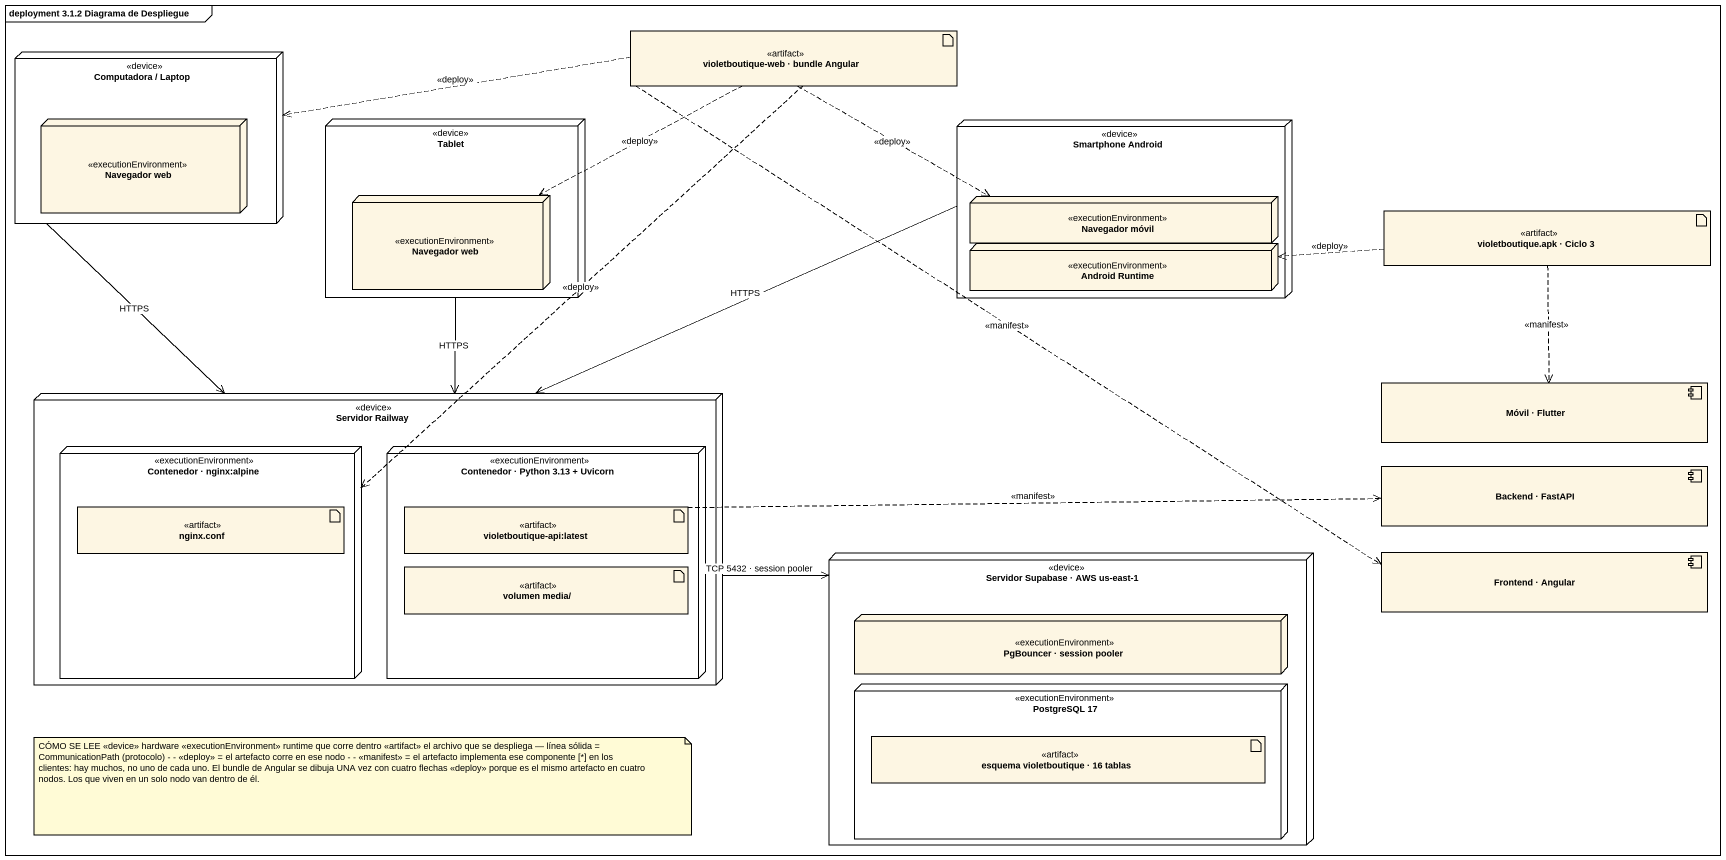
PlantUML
@startuml
mainframe deployment 3.1.2 Diagrama de Despliegue
artifact "violetboutique-web · bundle Angular" as violetboutique_web_bundle <<artifact>>
node "Computadora / Laptop" as Computadora_Laptop <<device>> {
  node "Navegador web" as Navegador_web <<executionEnvironment>>
}
node Tablet <<device>> {
  node "Navegador web" as Navegador_web_2 <<executionEnvironment>>
}
node "Smartphone Android" as Smartphone_Android <<device>> {
  node "Navegador móvil" as Navegador_móvil <<executionEnvironment>>
  node "Android Runtime" as Android_Runtime <<executionEnvironment>>
}
artifact "violetboutique.apk · Ciclo 3" as violetboutique_apk_Ciclo_3 <<artifact>>
node "Servidor Railway" as Servidor_Railway <<device>> {
  node "Contenedor · nginx:alpine" as Contenedor_nginx_alpine <<executionEnvironment>> {
    artifact "nginx.conf" as nginx_conf <<artifact>>
  }
  node "Contenedor · Python 3.13 + Uvicorn" as Contenedor_Python_3_13 <<executionEnvironment>> {
    artifact "violetboutique-api:latest" as violetboutique_api_latest <<artifact>>
    artifact "volumen media/" as volumen_media <<artifact>>
  }
}
component "Móvil · Flutter" as Móvil_Flutter
component "Backend · FastAPI" as Backend_FastAPI
node "Servidor Supabase · AWS us-east-1" as Servidor_Supabase_AWS_us <<device>> {
  node "PgBouncer · session pooler" as PgBouncer_session_pooler <<executionEnvironment>>
  node "PostgreSQL 17" as PostgreSQL_17 <<executionEnvironment>> {
    artifact "esquema violetboutique · 16 tablas" as esquema_violetboutique_16 <<artifact>>
  }
}
component "Frontend · Angular" as Frontend_Angular
violetboutique_web_bundle .left.> Computadora_Laptop : <<deploy>>
violetboutique_web_bundle .left.> Navegador_web_2 : <<deploy>>
violetboutique_web_bundle .right.> Navegador_móvil : <<deploy>>
violetboutique_web_bundle ..> Contenedor_nginx_alpine : <<deploy>>
violetboutique_web_bundle ..> Frontend_Angular : <<manifest>>
Computadora_Laptop --> Servidor_Railway : HTTPS
Tablet --> Servidor_Railway : HTTPS
Smartphone_Android -left-> Servidor_Railway : HTTPS
violetboutique_apk_Ciclo_3 .left.> Android_Runtime : <<deploy>>
violetboutique_apk_Ciclo_3 ..> Móvil_Flutter : <<manifest>>
Servidor_Railway -right-> Servidor_Supabase_AWS_us : TCP 5432 · session pooler
violetboutique_api_latest .right.> Backend_FastAPI : <<manifest>>
note as N1
  CÓMO SE LEE <<device>> hardware <<executionEnvironment>> runtime que corre dentro <<artifact>> el archivo que se despliega — línea sólida = CommunicationPath (protocolo) - - <<deploy>> = el artefacto corre en ese nodo - - <<manifest>> = el artefacto implementa ese componente [*] en los clientes: hay muchos, no uno de cada uno. El bundle de Angular se dibuja UNA vez con cuatro flechas <<deploy>> porque es el mismo artefacto en cuatro nodos. Los que viven en un solo nodo van dentro de él.
end note
@enduml
